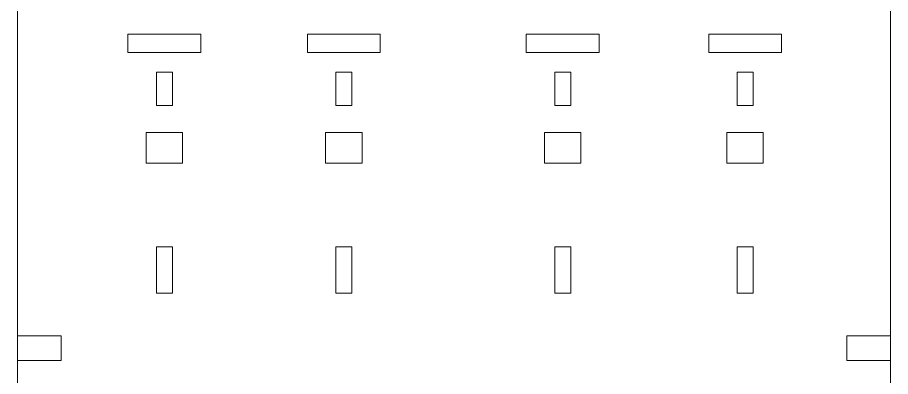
# Model space of a CAD drawing. Header units: inches. Extents: x -60.4 to -14.9, y -20.3 to 14.1.
# Drawn here: x -20.88 to -14.88, y -2.42 to 0.04 of the extents above; entities that cross this region are included whole.
import ezdxf

# ---------------------------------------------------------------- set-up
doc = ezdxf.new("R2010")
doc.units = ezdxf.units.IN
doc.header["$MEASUREMENT"] = 0
doc.layers.add('Master Desktop', color=7, linetype='Continuous', plot=False)

msp = doc.modelspace()

# ---------------------------------------------------------------- linework, layer by layer
at = {"layer": 'Master Desktop', "lineweight": 18}
msp.add_open_spline([(-20.8786, -11.68), (-20.8786, -11.68), (-20.8786, 10.7638), (-20.8786, 10.7638)], degree=3, dxfattribs=at)
msp.add_open_spline([(-14.8786, 10.7638), (-14.8786, 10.7638), (-14.8786, -11.49), (-14.8786, -11.49), (-14.8786, -11.49), (-14.8786, -11.49), (-14.8786, -11.6795), (-14.8786, -11.6795)], degree=3, knots=[0, 0, 0, 0, 0.333333, 0.333333, 0.333333, 0.333333, 1, 1, 1, 1], dxfattribs=at)
at = {"layer": 'Master Desktop', "color": 5, "lineweight": 9}
for points in [[(-20.119, -0.1958), (-20.119, -0.1958), (-19.619, -0.1958), (-19.619, -0.1958), (-19.619, -0.1958), (-19.619, -0.1958), (-19.619, -0.0708), (-19.619, -0.0708), (-19.619, -0.0708), (-19.619, -0.0708), (-20.119, -0.0708), (-20.119, -0.0708), (-20.119, -0.0708), (-20.119, -0.0708), (-20.119, -0.1958), (-20.119, -0.1958), (-20.119, -0.1958), (-20.119, -0.1958), (-20.119, -0.1958), (-20.119, -0.1958)], [(-18.8857, -0.1958), (-18.8857, -0.1958), (-18.3857, -0.1958), (-18.3857, -0.1958), (-18.3857, -0.1958), (-18.3857, -0.1958), (-18.3857, -0.0708), (-18.3857, -0.0708), (-18.3857, -0.0708), (-18.3857, -0.0708), (-18.8857, -0.0708), (-18.8857, -0.0708), (-18.8857, -0.0708), (-18.8857, -0.0708), (-18.8857, -0.1958), (-18.8857, -0.1958), (-18.8857, -0.1958), (-18.8857, -0.1958), (-18.8857, -0.1958), (-18.8857, -0.1958)], [(-17.3815, -0.1958), (-17.3815, -0.1958), (-16.8815, -0.1958), (-16.8815, -0.1958), (-16.8815, -0.1958), (-16.8815, -0.1958), (-16.8815, -0.0708), (-16.8815, -0.0708), (-16.8815, -0.0708), (-16.8815, -0.0708), (-17.3815, -0.0708), (-17.3815, -0.0708), (-17.3815, -0.0708), (-17.3815, -0.0708), (-17.3815, -0.1958), (-17.3815, -0.1958), (-17.3815, -0.1958), (-17.3815, -0.1958), (-17.3815, -0.1958), (-17.3815, -0.1958)], [(-16.1284, -0.1958), (-16.1284, -0.1958), (-15.6284, -0.1958), (-15.6284, -0.1958), (-15.6284, -0.1958), (-15.6284, -0.1958), (-15.6284, -0.0708), (-15.6284, -0.0708), (-15.6284, -0.0708), (-15.6284, -0.0708), (-16.1284, -0.0708), (-16.1284, -0.0708), (-16.1284, -0.0708), (-16.1284, -0.0708), (-16.1284, -0.1958), (-16.1284, -0.1958), (-16.1284, -0.1958), (-16.1284, -0.1958), (-16.1284, -0.1958), (-16.1284, -0.1958)], [(-19.924, -0.5591), (-19.924, -0.5591), (-19.814, -0.5591), (-19.814, -0.5591), (-19.814, -0.5591), (-19.814, -0.5591), (-19.814, -0.3321), (-19.814, -0.3321), (-19.814, -0.3321), (-19.814, -0.3321), (-19.924, -0.3321), (-19.924, -0.3321), (-19.924, -0.3321), (-19.924, -0.3321), (-19.924, -0.5591), (-19.924, -0.5591), (-19.924, -0.5591), (-19.924, -0.5591), (-19.924, -0.5591), (-19.924, -0.5591)], [(-18.6907, -0.5591), (-18.6907, -0.5591), (-18.5807, -0.5591), (-18.5807, -0.5591), (-18.5807, -0.5591), (-18.5807, -0.5591), (-18.5807, -0.3321), (-18.5807, -0.3321), (-18.5807, -0.3321), (-18.5807, -0.3321), (-18.6907, -0.3321), (-18.6907, -0.3321), (-18.6907, -0.3321), (-18.6907, -0.3321), (-18.6907, -0.5591), (-18.6907, -0.5591), (-18.6907, -0.5591), (-18.6907, -0.5591), (-18.6907, -0.5591), (-18.6907, -0.5591)], [(-17.1865, -0.5591), (-17.1865, -0.5591), (-17.0765, -0.5591), (-17.0765, -0.5591), (-17.0765, -0.5591), (-17.0765, -0.5591), (-17.0765, -0.3321), (-17.0765, -0.3321), (-17.0765, -0.3321), (-17.0765, -0.3321), (-17.1865, -0.3321), (-17.1865, -0.3321), (-17.1865, -0.3321), (-17.1865, -0.3321), (-17.1865, -0.5591), (-17.1865, -0.5591), (-17.1865, -0.5591), (-17.1865, -0.5591), (-17.1865, -0.5591), (-17.1865, -0.5591)], [(-15.9334, -0.5591), (-15.9334, -0.5591), (-15.8234, -0.5591), (-15.8234, -0.5591), (-15.8234, -0.5591), (-15.8234, -0.5591), (-15.8234, -0.3321), (-15.8234, -0.3321), (-15.8234, -0.3321), (-15.8234, -0.3321), (-15.9334, -0.3321), (-15.9334, -0.3321), (-15.9334, -0.3321), (-15.9334, -0.3321), (-15.9334, -0.5591), (-15.9334, -0.5591), (-15.9334, -0.5591), (-15.9334, -0.5591), (-15.9334, -0.5591), (-15.9334, -0.5591)], [(-19.994, -0.9559), (-19.994, -0.9559), (-19.744, -0.9559), (-19.744, -0.9559), (-19.744, -0.9559), (-19.744, -0.9559), (-19.744, -0.7464), (-19.744, -0.7464), (-19.744, -0.7464), (-19.744, -0.7464), (-19.994, -0.7464), (-19.994, -0.7464), (-19.994, -0.7464), (-19.994, -0.7464), (-19.994, -0.9559), (-19.994, -0.9559), (-19.994, -0.9559), (-19.994, -0.9559), (-19.994, -0.9559), (-19.994, -0.9559)], [(-18.7607, -0.9559), (-18.7607, -0.9559), (-18.5107, -0.9559), (-18.5107, -0.9559), (-18.5107, -0.9559), (-18.5107, -0.9559), (-18.5107, -0.7464), (-18.5107, -0.7464), (-18.5107, -0.7464), (-18.5107, -0.7464), (-18.7607, -0.7464), (-18.7607, -0.7464), (-18.7607, -0.7464), (-18.7607, -0.7464), (-18.7607, -0.9559), (-18.7607, -0.9559), (-18.7607, -0.9559), (-18.7607, -0.9559), (-18.7607, -0.9559), (-18.7607, -0.9559)], [(-17.2565, -0.9559), (-17.2565, -0.9559), (-17.0065, -0.9559), (-17.0065, -0.9559), (-17.0065, -0.9559), (-17.0065, -0.9559), (-17.0065, -0.7464), (-17.0065, -0.7464), (-17.0065, -0.7464), (-17.0065, -0.7464), (-17.2565, -0.7464), (-17.2565, -0.7464), (-17.2565, -0.7464), (-17.2565, -0.7464), (-17.2565, -0.9559), (-17.2565, -0.9559), (-17.2565, -0.9559), (-17.2565, -0.9559), (-17.2565, -0.9559), (-17.2565, -0.9559)], [(-16.0034, -0.9559), (-16.0034, -0.9559), (-15.7534, -0.9559), (-15.7534, -0.9559), (-15.7534, -0.9559), (-15.7534, -0.9559), (-15.7534, -0.7464), (-15.7534, -0.7464), (-15.7534, -0.7464), (-15.7534, -0.7464), (-16.0034, -0.7464), (-16.0034, -0.7464), (-16.0034, -0.7464), (-16.0034, -0.7464), (-16.0034, -0.9559), (-16.0034, -0.9559), (-16.0034, -0.9559), (-16.0034, -0.9559), (-16.0034, -0.9559), (-16.0034, -0.9559)], [(-19.924, -1.8483), (-19.924, -1.8483), (-19.814, -1.8483), (-19.814, -1.8483), (-19.814, -1.8483), (-19.814, -1.8483), (-19.814, -1.5316), (-19.814, -1.5316), (-19.814, -1.5316), (-19.814, -1.5316), (-19.924, -1.5316), (-19.924, -1.5316), (-19.924, -1.5316), (-19.924, -1.5316), (-19.924, -1.8483), (-19.924, -1.8483), (-19.924, -1.8483), (-19.924, -1.8483), (-19.924, -1.8483), (-19.924, -1.8483)], [(-18.6907, -1.8483), (-18.6907, -1.8483), (-18.5807, -1.8483), (-18.5807, -1.8483), (-18.5807, -1.8483), (-18.5807, -1.8483), (-18.5807, -1.5316), (-18.5807, -1.5316), (-18.5807, -1.5316), (-18.5807, -1.5316), (-18.6907, -1.5316), (-18.6907, -1.5316), (-18.6907, -1.5316), (-18.6907, -1.5316), (-18.6907, -1.8483), (-18.6907, -1.8483), (-18.6907, -1.8483), (-18.6907, -1.8483), (-18.6907, -1.8483), (-18.6907, -1.8483)], [(-17.1865, -1.8483), (-17.1865, -1.8483), (-17.0765, -1.8483), (-17.0765, -1.8483), (-17.0765, -1.8483), (-17.0765, -1.8483), (-17.0765, -1.5316), (-17.0765, -1.5316), (-17.0765, -1.5316), (-17.0765, -1.5316), (-17.1865, -1.5316), (-17.1865, -1.5316), (-17.1865, -1.5316), (-17.1865, -1.5316), (-17.1865, -1.8483), (-17.1865, -1.8483), (-17.1865, -1.8483), (-17.1865, -1.8483), (-17.1865, -1.8483), (-17.1865, -1.8483)], [(-15.9334, -1.8483), (-15.9334, -1.8483), (-15.8234, -1.8483), (-15.8234, -1.8483), (-15.8234, -1.8483), (-15.8234, -1.8483), (-15.8234, -1.5316), (-15.8234, -1.5316), (-15.8234, -1.5316), (-15.8234, -1.5316), (-15.9334, -1.5316), (-15.9334, -1.5316), (-15.9334, -1.5316), (-15.9334, -1.5316), (-15.9334, -1.8483), (-15.9334, -1.8483), (-15.9334, -1.8483), (-15.9334, -1.8483), (-15.9334, -1.8483), (-15.9334, -1.8483)]]:
    msp.add_open_spline(points, degree=3, knots=[0, 0, 0, 0, 0.166667, 0.166667, 0.166667, 0.166667, 0.333333, 0.333333, 0.333333, 0.333333, 0.5, 0.5, 0.5, 0.5, 0.666667, 0.666667, 0.666667, 0.666667, 1, 1, 1, 1], dxfattribs=at)
at = {"layer": 'Master Desktop', "lineweight": 9}
for points in [[(-20.8786, -2.311), (-20.8786, -2.311), (-20.5786, -2.311), (-20.5786, -2.311), (-20.5786, -2.311), (-20.5786, -2.311), (-20.5786, -2.141), (-20.5786, -2.141), (-20.5786, -2.141), (-20.5786, -2.141), (-20.8786, -2.141), (-20.8786, -2.141), (-20.8786, -2.141), (-20.8786, -2.141), (-20.8786, -2.311), (-20.8786, -2.311), (-20.8786, -2.311), (-20.8786, -2.311), (-20.8786, -2.311), (-20.8786, -2.311)], [(-15.1786, -2.311), (-15.1786, -2.311), (-14.8786, -2.311), (-14.8786, -2.311), (-14.8786, -2.311), (-14.8786, -2.311), (-14.8786, -2.141), (-14.8786, -2.141), (-14.8786, -2.141), (-14.8786, -2.141), (-15.1786, -2.141), (-15.1786, -2.141), (-15.1786, -2.141), (-15.1786, -2.141), (-15.1786, -2.311), (-15.1786, -2.311), (-15.1786, -2.311), (-15.1786, -2.311), (-15.1786, -2.311), (-15.1786, -2.311)]]:
    msp.add_open_spline(points, degree=3, knots=[0, 0, 0, 0, 0.166667, 0.166667, 0.166667, 0.166667, 0.333333, 0.333333, 0.333333, 0.333333, 0.5, 0.5, 0.5, 0.5, 0.666667, 0.666667, 0.666667, 0.666667, 1, 1, 1, 1], dxfattribs=at)

doc.saveas('drawing.dxf')
